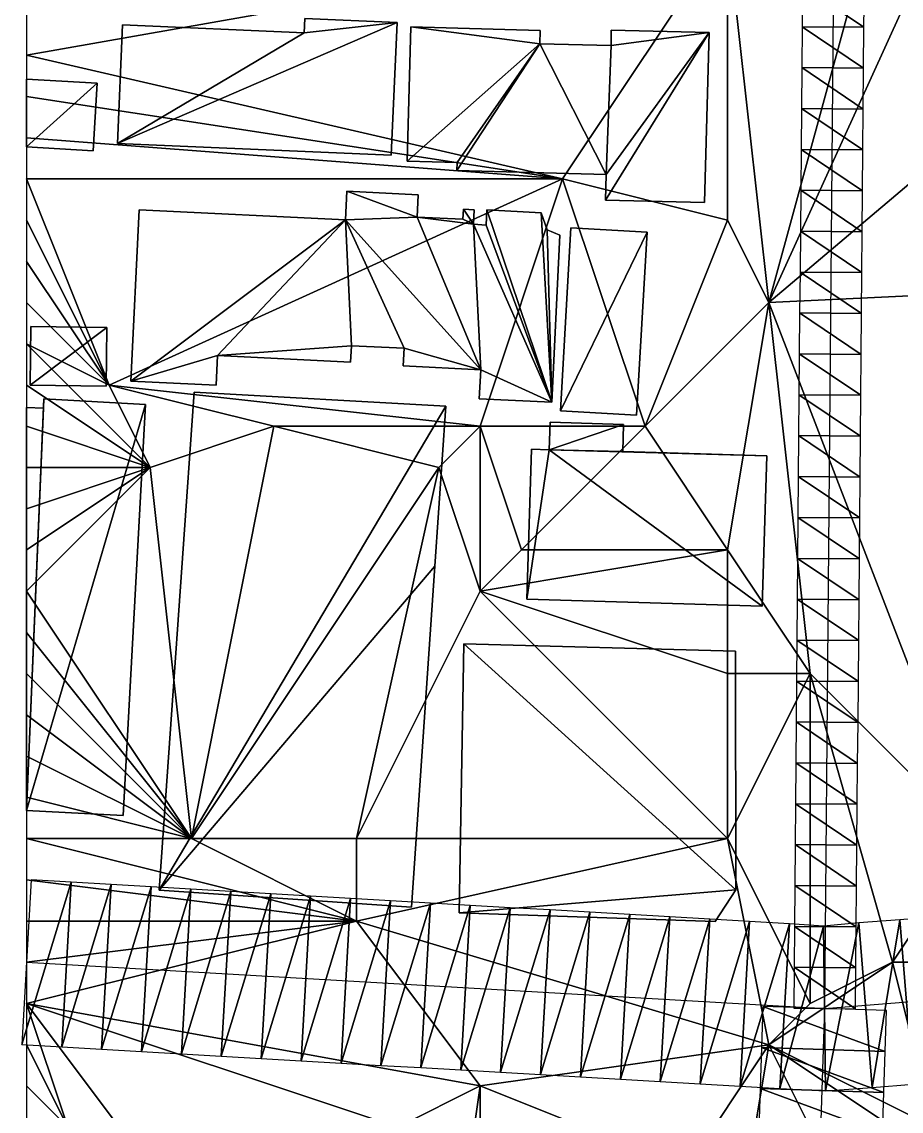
# Model space of a CAD drawing. Header units: metres. Extents: x -1103 to 901, y -902 to 905.
# Drawn here: x -1100.2 to -1057.6, y -255.2 to -202.4 of the extents above; entities that cross this region are included whole.
import ezdxf

# ---------------------------------------------------------------- set-up
doc = ezdxf.new("R2010")
doc.units = ezdxf.units.M
for name, color, linetype in [('OSM_BUILDING_FOOTPRINTS', 7, 'CONTINUOUS'), ('OSM_BUILDING_ROOFS', 1, 'CONTINUOUS'), ('OSM_BUILDING_WALLS', 8, 'CONTINUOUS'), ('OSM_ROAD_AXES', 2, 'CONTINUOUS'), ('OSM_ROAD_SURFACE', 9, 'CONTINUOUS'), ('OSM_TERRAIN', 3, 'CONTINUOUS')]:
    doc.layers.add(name, color=color, linetype=linetype)

msp = doc.modelspace()

# ---------------------------------------------------------------- linework, layer by layer
at = {"layer": 'OSM_BUILDING_FOOTPRINTS'}
for points in [[(-1082.31, -208.849, 19.999), (-1095.585, -208.274, 19.999), (-1095.342, -202.524, 19.999), (-1086.532, -202.91, 19.999), (-1086.499, -202.214, 19.999), (-1082.033, -202.402, 19.999), (-1082.31, -208.849, 19.999)], [(-1066.901, -202.899, 20.004), (-1071.643, -202.777, 20.004), (-1071.654, -203.529, 20.004), (-1075.103, -203.441, 20.004), (-1075.092, -202.789, 20.004), (-1081.37, -202.623, 20.004), (-1081.536, -209.137, 20.004), (-1079.115, -209.203, 20.004), (-1079.126, -209.59, 20.004), (-1071.897, -209.778, 20.004), (-1071.93, -211.027, 20.004), (-1067.122, -211.149, 20.004), (-1066.901, -202.899, 20.004)], [(-1096.58, -205.355, 19.998), (-1100, -205.159, 19.998), (-1100, -208.443, 19.998), (-1096.768, -208.628, 19.998)], [(-1074.141, -212.72, 19.922), (-1074.528, -220.826, 19.922), (-1078.043, -220.66, 19.922), (-1077.976, -219.255, 19.922), (-1081.735, -219.068, 19.922), (-1081.69, -218.216, 19.922), (-1084.244, -218.094, 19.922), (-1084.288, -218.88, 19.922), (-1090.732, -218.57, 19.922), (-1090.81, -220.008, 19.922), (-1094.944, -219.809, 19.922), (-1094.535, -211.492, 19.922), (-1084.531, -211.979, 19.922), (-1084.465, -210.596, 19.922), (-1081.005, -210.762, 19.922), (-1081.049, -211.846, 19.922), (-1078.839, -211.957, 19.922), (-1078.817, -211.459, 19.922), (-1078.286, -211.492, 19.922), (-1078.33, -212.2, 19.922), (-1077.711, -212.233, 19.922), (-1077.678, -211.503, 19.922), (-1075.047, -211.636, 19.922), (-1074.749, -212.465, 19.922), (-1074.141, -212.72, 19.922)], [(-1073.599, -212.377, 20.058), (-1069.907, -212.576, 20.058), (-1070.416, -221.456, 20.058), (-1074.108, -221.246, 20.058), (-1073.599, -212.377, 20.058)], [(-1099.796, -217.155, 19.435), (-1096.104, -217.199, 19.435), (-1096.138, -220.052, 19.435), (-1099.829, -220.008, 19.435), (-1099.796, -217.155, 19.435)], [(-1091.871, -220.34, 18.585), (-1079.668, -221.025, 18.585), (-1080.198, -228.788, 18.585), (-1081.325, -245.333, 18.585), (-1093.573, -244.503, 18.585), (-1091.871, -220.34, 18.585)], [(-1094.236, -220.937, 19.103), (-1099.155, -220.671, 19.103), (-1099.177, -221.125, 19.103), (-1100, -221.08, 19.103), (-1100, -240.638, 19.103), (-1095.308, -240.887, 19.103)], [(-1074.649, -223.137, 20.131), (-1074.605, -221.799, 20.131), (-1071.046, -221.909, 20.131), (-1071.079, -223.214, 20.131), (-1064.104, -223.424, 20.131), (-1064.325, -230.723, 20.131), (-1075.732, -230.392, 20.131), (-1075.511, -223.115, 20.131), (-1074.649, -223.137, 20.131)], [(-1078.794, -232.559, 19.285), (-1079.026, -245.609, 19.285), (-1066.602, -246.018, 19.285), (-1065.596, -244.481, 19.285), (-1065.618, -232.902, 19.285), (-1078.794, -232.559, 19.285)]]:
    msp.add_polyline3d(points, close=True, dxfattribs=at)
at = {"layer": 'OSM_BUILDING_ROOFS'}
for points in [[(-1095.585, -208.274, 31.599), (-1082.31, -208.849, 31.599), (-1082.033, -202.402, 31.599)], [(-1086.532, -202.91, 31.599), (-1095.585, -208.274, 31.599), (-1082.033, -202.402, 31.599)], [(-1082.033, -202.402, 31.599), (-1086.499, -202.214, 31.599), (-1086.532, -202.91, 31.599)], [(-1086.532, -202.91, 31.599), (-1095.342, -202.524, 31.599), (-1095.585, -208.274, 31.599)], [(-1075.103, -203.441, 34.804), (-1081.37, -202.623, 34.804), (-1081.536, -209.137, 34.804)], [(-1075.103, -203.441, 34.804), (-1075.092, -202.789, 34.804), (-1081.37, -202.623, 34.804)], [(-1071.93, -211.027, 34.804), (-1067.122, -211.149, 34.804), (-1066.901, -202.899, 34.804)], [(-1071.897, -209.778, 34.804), (-1071.93, -211.027, 34.804), (-1066.901, -202.899, 34.804)], [(-1071.897, -209.778, 34.804), (-1066.901, -202.899, 34.804), (-1071.654, -203.529, 34.804)], [(-1066.901, -202.899, 34.804), (-1071.643, -202.777, 34.804), (-1071.654, -203.529, 34.804)], [(-1075.103, -203.441, 34.804), (-1081.536, -209.137, 34.804), (-1079.115, -209.203, 34.804)], [(-1075.103, -203.441, 34.804), (-1079.115, -209.203, 34.804), (-1079.126, -209.59, 34.804)], [(-1075.103, -203.441, 34.804), (-1079.126, -209.59, 34.804), (-1071.897, -209.778, 34.804)], [(-1071.897, -209.778, 34.804), (-1071.654, -203.529, 34.804), (-1075.103, -203.441, 34.804)], [(-1100, -208.443, 25.198), (-1096.58, -205.355, 25.198), (-1100, -205.159, 25.198)], [(-1100, -208.443, 25.198), (-1096.768, -208.628, 25.198), (-1096.58, -205.355, 25.198)], [(-1081.049, -211.846, 34.722), (-1084.465, -210.596, 34.722), (-1084.531, -211.979, 34.722)], [(-1081.049, -211.846, 34.722), (-1081.005, -210.762, 34.722), (-1084.465, -210.596, 34.722)], [(-1084.531, -211.979, 34.722), (-1094.535, -211.492, 34.722), (-1094.944, -219.809, 34.722)], [(-1077.976, -219.255, 34.722), (-1081.049, -211.846, 34.722), (-1084.531, -211.979, 34.722)], [(-1078.33, -212.2, 34.722), (-1078.839, -211.957, 34.722), (-1081.049, -211.846, 34.722)], [(-1077.976, -219.255, 34.722), (-1078.33, -212.2, 34.722), (-1081.049, -211.846, 34.722)], [(-1078.33, -212.2, 34.722), (-1078.817, -211.459, 34.722), (-1078.839, -211.957, 34.722)], [(-1078.33, -212.2, 34.722), (-1078.286, -211.492, 34.722), (-1078.817, -211.459, 34.722)], [(-1074.528, -220.826, 34.722), (-1077.678, -211.503, 34.722), (-1077.711, -212.233, 34.722)], [(-1074.528, -220.826, 34.722), (-1075.047, -211.636, 34.722), (-1077.678, -211.503, 34.722)], [(-1074.528, -220.826, 34.722), (-1074.749, -212.465, 34.722), (-1075.047, -211.636, 34.722)], [(-1084.531, -211.979, 34.722), (-1094.944, -219.809, 34.722), (-1090.732, -218.57, 34.722)], [(-1084.531, -211.979, 34.722), (-1090.732, -218.57, 34.722), (-1084.244, -218.094, 34.722)], [(-1084.531, -211.979, 34.722), (-1084.244, -218.094, 34.722), (-1081.69, -218.216, 34.722)], [(-1084.531, -211.979, 34.722), (-1081.69, -218.216, 34.722), (-1077.976, -219.255, 34.722)], [(-1074.528, -220.826, 34.722), (-1077.711, -212.233, 34.722), (-1078.33, -212.2, 34.722)], [(-1077.976, -219.255, 34.722), (-1074.528, -220.826, 34.722), (-1078.33, -212.2, 34.722)], [(-1074.528, -220.826, 34.722), (-1074.141, -212.72, 34.722), (-1074.749, -212.465, 34.722)], [(-1069.907, -212.576, 34.858), (-1073.599, -212.377, 34.858), (-1074.108, -221.246, 34.858)], [(-1069.907, -212.576, 34.858), (-1074.108, -221.246, 34.858), (-1070.416, -221.456, 34.858)], [(-1096.104, -217.199, 29.435), (-1099.796, -217.155, 29.435), (-1099.829, -220.008, 29.435)], [(-1096.104, -217.199, 29.435), (-1099.829, -220.008, 29.435), (-1096.138, -220.052, 29.435)], [(-1090.732, -218.57, 34.722), (-1084.288, -218.88, 34.722), (-1084.244, -218.094, 34.722)], [(-1081.69, -218.216, 34.722), (-1081.735, -219.068, 34.722), (-1077.976, -219.255, 34.722)], [(-1094.944, -219.809, 34.722), (-1090.81, -220.008, 34.722), (-1090.732, -218.57, 34.722)], [(-1077.976, -219.255, 34.722), (-1078.043, -220.66, 34.722), (-1074.528, -220.826, 34.722)], [(-1079.668, -221.025, 55.785), (-1091.871, -220.34, 55.785), (-1093.573, -244.503, 55.785)], [(-1100, -240.638, 30.703), (-1094.236, -220.937, 30.703), (-1099.155, -220.671, 30.703)], [(-1100, -240.638, 30.703), (-1099.155, -220.671, 30.703), (-1099.177, -221.125, 30.703)], [(-1100, -240.638, 30.703), (-1095.308, -240.887, 30.703), (-1094.236, -220.937, 30.703)], [(-1100, -240.638, 30.703), (-1099.177, -221.125, 30.703), (-1100, -221.08, 30.703)], [(-1093.573, -244.503, 55.785), (-1080.198, -228.788, 55.785), (-1079.668, -221.025, 55.785)], [(-1074.649, -223.137, 31.731), (-1071.046, -221.909, 31.731), (-1074.605, -221.799, 31.731)], [(-1074.649, -223.137, 31.731), (-1071.079, -223.214, 31.731), (-1071.046, -221.909, 31.731)], [(-1074.649, -223.137, 31.731), (-1075.511, -223.115, 31.731), (-1075.732, -230.392, 31.731)], [(-1074.649, -223.137, 31.731), (-1075.732, -230.392, 31.731), (-1064.325, -230.723, 31.731)], [(-1074.649, -223.137, 31.731), (-1064.325, -230.723, 31.731), (-1064.104, -223.424, 31.731)], [(-1074.649, -223.137, 31.731), (-1064.104, -223.424, 31.731), (-1071.079, -223.214, 31.731)], [(-1093.573, -244.503, 55.785), (-1081.325, -245.333, 55.785), (-1080.198, -228.788, 55.785)], [(-1065.596, -244.481, 53.285), (-1078.794, -232.559, 53.285), (-1079.026, -245.609, 53.285)], [(-1065.596, -244.481, 53.285), (-1065.618, -232.902, 53.285), (-1078.794, -232.559, 53.285)], [(-1065.596, -244.481, 53.285), (-1079.026, -245.609, 53.285), (-1066.602, -246.018, 53.285)]]:
    msp.add_3dface(points, dxfattribs=at)
at = {"layer": 'OSM_BUILDING_WALLS'}
for points in [[(-1086.499, -202.214, 19.999), (-1086.532, -202.91, 19.999), (-1086.532, -202.91, 31.599)], [(-1086.499, -202.214, 19.999), (-1086.532, -202.91, 31.599), (-1086.499, -202.214, 31.599)], [(-1082.033, -202.402, 19.999), (-1086.499, -202.214, 19.999), (-1086.499, -202.214, 31.599)], [(-1082.033, -202.402, 19.999), (-1086.499, -202.214, 31.599), (-1082.033, -202.402, 31.599)], [(-1082.31, -208.849, 19.999), (-1082.033, -202.402, 19.999), (-1082.033, -202.402, 31.599)], [(-1082.31, -208.849, 19.999), (-1082.033, -202.402, 31.599), (-1082.31, -208.849, 31.599)], [(-1095.342, -202.524, 19.999), (-1095.585, -208.274, 19.999), (-1095.585, -208.274, 31.599)], [(-1095.342, -202.524, 19.999), (-1095.585, -208.274, 31.599), (-1095.342, -202.524, 31.599)], [(-1086.532, -202.91, 19.999), (-1095.342, -202.524, 19.999), (-1095.342, -202.524, 31.599)], [(-1086.532, -202.91, 19.999), (-1095.342, -202.524, 31.599), (-1086.532, -202.91, 31.599)], [(-1081.37, -202.623, 20.004), (-1081.536, -209.137, 20.004), (-1081.536, -209.137, 34.804)], [(-1081.37, -202.623, 20.004), (-1081.536, -209.137, 34.804), (-1081.37, -202.623, 34.804)], [(-1075.092, -202.789, 20.004), (-1081.37, -202.623, 20.004), (-1081.37, -202.623, 34.804)], [(-1075.092, -202.789, 20.004), (-1081.37, -202.623, 34.804), (-1075.092, -202.789, 34.804)], [(-1075.103, -203.441, 20.004), (-1075.092, -202.789, 20.004), (-1075.092, -202.789, 34.804)], [(-1075.103, -203.441, 20.004), (-1075.092, -202.789, 34.804), (-1075.103, -203.441, 34.804)], [(-1071.643, -202.777, 20.004), (-1071.654, -203.529, 20.004), (-1071.654, -203.529, 34.804)], [(-1071.643, -202.777, 20.004), (-1071.654, -203.529, 34.804), (-1071.643, -202.777, 34.804)], [(-1066.901, -202.899, 20.004), (-1071.643, -202.777, 20.004), (-1071.643, -202.777, 34.804)], [(-1066.901, -202.899, 20.004), (-1071.643, -202.777, 34.804), (-1066.901, -202.899, 34.804)], [(-1067.122, -211.149, 20.004), (-1066.901, -202.899, 20.004), (-1066.901, -202.899, 34.804)], [(-1067.122, -211.149, 20.004), (-1066.901, -202.899, 34.804), (-1067.122, -211.149, 34.804)], [(-1071.654, -203.529, 20.004), (-1075.103, -203.441, 20.004), (-1075.103, -203.441, 34.804)], [(-1071.654, -203.529, 20.004), (-1075.103, -203.441, 34.804), (-1071.654, -203.529, 34.804)], [(-1096.58, -205.355, 19.998), (-1100, -205.159, 19.998), (-1100, -205.159, 25.198)], [(-1096.58, -205.355, 19.998), (-1100, -205.159, 25.198), (-1096.58, -205.355, 25.198)], [(-1100, -205.159, 19.998), (-1100, -208.443, 19.998), (-1100, -208.443, 25.198)], [(-1100, -205.159, 19.998), (-1100, -208.443, 25.198), (-1100, -205.159, 25.198)], [(-1096.768, -208.628, 19.998), (-1096.58, -205.355, 19.998), (-1096.58, -205.355, 25.198)], [(-1096.768, -208.628, 19.998), (-1096.58, -205.355, 25.198), (-1096.768, -208.628, 25.198)], [(-1100, -208.443, 19.998), (-1096.768, -208.628, 19.998), (-1096.768, -208.628, 25.198)], [(-1100, -208.443, 19.998), (-1096.768, -208.628, 25.198), (-1100, -208.443, 25.198)], [(-1095.585, -208.274, 19.999), (-1082.31, -208.849, 19.999), (-1082.31, -208.849, 31.599)], [(-1095.585, -208.274, 19.999), (-1082.31, -208.849, 31.599), (-1095.585, -208.274, 31.599)], [(-1081.536, -209.137, 20.004), (-1079.115, -209.203, 20.004), (-1079.115, -209.203, 34.804)], [(-1081.536, -209.137, 20.004), (-1079.115, -209.203, 34.804), (-1081.536, -209.137, 34.804)], [(-1079.115, -209.203, 20.004), (-1079.126, -209.59, 20.004), (-1079.126, -209.59, 34.804)], [(-1079.115, -209.203, 20.004), (-1079.126, -209.59, 34.804), (-1079.115, -209.203, 34.804)], [(-1079.126, -209.59, 20.004), (-1071.897, -209.778, 20.004), (-1071.897, -209.778, 34.804)], [(-1079.126, -209.59, 20.004), (-1071.897, -209.778, 34.804), (-1079.126, -209.59, 34.804)], [(-1071.897, -209.778, 20.004), (-1071.93, -211.027, 20.004), (-1071.93, -211.027, 34.804)], [(-1071.897, -209.778, 20.004), (-1071.93, -211.027, 34.804), (-1071.897, -209.778, 34.804)], [(-1084.465, -210.596, 19.922), (-1084.531, -211.979, 19.922), (-1084.531, -211.979, 34.722)], [(-1084.465, -210.596, 19.922), (-1084.531, -211.979, 34.722), (-1084.465, -210.596, 34.722)], [(-1081.005, -210.762, 19.922), (-1084.465, -210.596, 19.922), (-1084.465, -210.596, 34.722)], [(-1081.005, -210.762, 19.922), (-1084.465, -210.596, 34.722), (-1081.005, -210.762, 34.722)], [(-1081.049, -211.846, 19.922), (-1081.005, -210.762, 19.922), (-1081.005, -210.762, 34.722)], [(-1081.049, -211.846, 19.922), (-1081.005, -210.762, 34.722), (-1081.049, -211.846, 34.722)], [(-1071.93, -211.027, 20.004), (-1067.122, -211.149, 20.004), (-1067.122, -211.149, 34.804)], [(-1071.93, -211.027, 20.004), (-1067.122, -211.149, 34.804), (-1071.93, -211.027, 34.804)], [(-1094.535, -211.492, 19.922), (-1094.944, -219.809, 19.922), (-1094.944, -219.809, 34.722)], [(-1094.535, -211.492, 19.922), (-1094.944, -219.809, 34.722), (-1094.535, -211.492, 34.722)], [(-1084.531, -211.979, 19.922), (-1094.535, -211.492, 19.922), (-1094.535, -211.492, 34.722)], [(-1084.531, -211.979, 19.922), (-1094.535, -211.492, 34.722), (-1084.531, -211.979, 34.722)], [(-1078.839, -211.957, 19.922), (-1081.049, -211.846, 19.922), (-1081.049, -211.846, 34.722)], [(-1078.839, -211.957, 19.922), (-1081.049, -211.846, 34.722), (-1078.839, -211.957, 34.722)], [(-1078.817, -211.459, 19.922), (-1078.839, -211.957, 19.922), (-1078.839, -211.957, 34.722)], [(-1078.817, -211.459, 19.922), (-1078.839, -211.957, 34.722), (-1078.817, -211.459, 34.722)], [(-1078.286, -211.492, 19.922), (-1078.817, -211.459, 19.922), (-1078.817, -211.459, 34.722)], [(-1078.286, -211.492, 19.922), (-1078.817, -211.459, 34.722), (-1078.286, -211.492, 34.722)], [(-1078.33, -212.2, 19.922), (-1078.286, -211.492, 19.922), (-1078.286, -211.492, 34.722)], [(-1078.33, -212.2, 19.922), (-1078.286, -211.492, 34.722), (-1078.33, -212.2, 34.722)], [(-1077.678, -211.503, 19.922), (-1077.711, -212.233, 19.922), (-1077.711, -212.233, 34.722)], [(-1077.678, -211.503, 19.922), (-1077.711, -212.233, 34.722), (-1077.678, -211.503, 34.722)], [(-1075.047, -211.636, 19.922), (-1077.678, -211.503, 19.922), (-1077.678, -211.503, 34.722)], [(-1075.047, -211.636, 19.922), (-1077.678, -211.503, 34.722), (-1075.047, -211.636, 34.722)], [(-1074.749, -212.465, 19.922), (-1075.047, -211.636, 19.922), (-1075.047, -211.636, 34.722)], [(-1074.749, -212.465, 19.922), (-1075.047, -211.636, 34.722), (-1074.749, -212.465, 34.722)], [(-1077.711, -212.233, 19.922), (-1078.33, -212.2, 19.922), (-1078.33, -212.2, 34.722)], [(-1077.711, -212.233, 19.922), (-1078.33, -212.2, 34.722), (-1077.711, -212.233, 34.722)], [(-1074.141, -212.72, 19.922), (-1074.749, -212.465, 19.922), (-1074.749, -212.465, 34.722)], [(-1074.141, -212.72, 19.922), (-1074.749, -212.465, 34.722), (-1074.141, -212.72, 34.722)], [(-1073.599, -212.377, 20.058), (-1074.108, -221.246, 20.058), (-1074.108, -221.246, 34.858)], [(-1073.599, -212.377, 20.058), (-1074.108, -221.246, 34.858), (-1073.599, -212.377, 34.858)], [(-1069.907, -212.576, 20.058), (-1073.599, -212.377, 20.058), (-1073.599, -212.377, 34.858)], [(-1069.907, -212.576, 20.058), (-1073.599, -212.377, 34.858), (-1069.907, -212.576, 34.858)], [(-1074.528, -220.826, 19.922), (-1074.141, -212.72, 19.922), (-1074.141, -212.72, 34.722)], [(-1074.528, -220.826, 19.922), (-1074.141, -212.72, 34.722), (-1074.528, -220.826, 34.722)], [(-1070.416, -221.456, 20.058), (-1069.907, -212.576, 20.058), (-1069.907, -212.576, 34.858)], [(-1070.416, -221.456, 20.058), (-1069.907, -212.576, 34.858), (-1070.416, -221.456, 34.858)], [(-1099.796, -217.155, 19.435), (-1099.829, -220.008, 19.435), (-1099.829, -220.008, 29.435)], [(-1099.796, -217.155, 19.435), (-1099.829, -220.008, 29.435), (-1099.796, -217.155, 29.435)], [(-1096.104, -217.199, 19.435), (-1099.796, -217.155, 19.435), (-1099.796, -217.155, 29.435)], [(-1096.104, -217.199, 19.435), (-1099.796, -217.155, 29.435), (-1096.104, -217.199, 29.435)], [(-1096.138, -220.052, 19.435), (-1096.104, -217.199, 19.435), (-1096.104, -217.199, 29.435)], [(-1096.138, -220.052, 19.435), (-1096.104, -217.199, 29.435), (-1096.138, -220.052, 29.435)], [(-1084.288, -218.88, 19.922), (-1084.244, -218.094, 19.922), (-1084.244, -218.094, 34.722)], [(-1084.288, -218.88, 19.922), (-1084.244, -218.094, 34.722), (-1084.288, -218.88, 34.722)], [(-1084.244, -218.094, 19.922), (-1081.69, -218.216, 19.922), (-1081.69, -218.216, 34.722)], [(-1084.244, -218.094, 19.922), (-1081.69, -218.216, 34.722), (-1084.244, -218.094, 34.722)], [(-1081.69, -218.216, 19.922), (-1081.735, -219.068, 19.922), (-1081.735, -219.068, 34.722)], [(-1081.69, -218.216, 19.922), (-1081.735, -219.068, 34.722), (-1081.69, -218.216, 34.722)], [(-1090.81, -220.008, 19.922), (-1090.732, -218.57, 19.922), (-1090.732, -218.57, 34.722)], [(-1090.81, -220.008, 19.922), (-1090.732, -218.57, 34.722), (-1090.81, -220.008, 34.722)], [(-1090.732, -218.57, 19.922), (-1084.288, -218.88, 19.922), (-1084.288, -218.88, 34.722)], [(-1090.732, -218.57, 19.922), (-1084.288, -218.88, 34.722), (-1090.732, -218.57, 34.722)], [(-1081.735, -219.068, 19.922), (-1077.976, -219.255, 19.922), (-1077.976, -219.255, 34.722)], [(-1081.735, -219.068, 19.922), (-1077.976, -219.255, 34.722), (-1081.735, -219.068, 34.722)], [(-1077.976, -219.255, 19.922), (-1078.043, -220.66, 19.922), (-1078.043, -220.66, 34.722)], [(-1077.976, -219.255, 19.922), (-1078.043, -220.66, 34.722), (-1077.976, -219.255, 34.722)], [(-1094.944, -219.809, 19.922), (-1090.81, -220.008, 19.922), (-1090.81, -220.008, 34.722)], [(-1094.944, -219.809, 19.922), (-1090.81, -220.008, 34.722), (-1094.944, -219.809, 34.722)], [(-1099.829, -220.008, 19.435), (-1096.138, -220.052, 19.435), (-1096.138, -220.052, 29.435)], [(-1099.829, -220.008, 19.435), (-1096.138, -220.052, 29.435), (-1099.829, -220.008, 29.435)], [(-1091.871, -220.34, 18.585), (-1093.573, -244.503, 18.585), (-1093.573, -244.503, 55.785)], [(-1091.871, -220.34, 18.585), (-1093.573, -244.503, 55.785), (-1091.871, -220.34, 55.785)], [(-1079.668, -221.025, 18.585), (-1091.871, -220.34, 18.585), (-1091.871, -220.34, 55.785)], [(-1079.668, -221.025, 18.585), (-1091.871, -220.34, 55.785), (-1079.668, -221.025, 55.785)], [(-1099.155, -220.671, 19.103), (-1099.177, -221.125, 19.103), (-1099.177, -221.125, 30.703)], [(-1099.155, -220.671, 19.103), (-1099.177, -221.125, 30.703), (-1099.155, -220.671, 30.703)], [(-1094.236, -220.937, 19.103), (-1099.155, -220.671, 19.103), (-1099.155, -220.671, 30.703)], [(-1094.236, -220.937, 19.103), (-1099.155, -220.671, 30.703), (-1094.236, -220.937, 30.703)], [(-1078.043, -220.66, 19.922), (-1074.528, -220.826, 19.922), (-1074.528, -220.826, 34.722)], [(-1078.043, -220.66, 19.922), (-1074.528, -220.826, 34.722), (-1078.043, -220.66, 34.722)], [(-1099.177, -221.125, 19.103), (-1100, -221.08, 19.103), (-1100, -221.08, 30.703)], [(-1099.177, -221.125, 19.103), (-1100, -221.08, 30.703), (-1099.177, -221.125, 30.703)], [(-1100, -221.08, 19.103), (-1100, -240.638, 19.103), (-1100, -240.638, 30.703)], [(-1100, -221.08, 19.103), (-1100, -240.638, 30.703), (-1100, -221.08, 30.703)], [(-1095.308, -240.887, 19.103), (-1094.236, -220.937, 19.103), (-1094.236, -220.937, 30.703)], [(-1095.308, -240.887, 19.103), (-1094.236, -220.937, 30.703), (-1095.308, -240.887, 30.703)], [(-1080.198, -228.788, 18.585), (-1079.668, -221.025, 18.585), (-1079.668, -221.025, 55.785)], [(-1080.198, -228.788, 18.585), (-1079.668, -221.025, 55.785), (-1080.198, -228.788, 55.785)], [(-1074.108, -221.246, 20.058), (-1070.416, -221.456, 20.058), (-1070.416, -221.456, 34.858)], [(-1074.108, -221.246, 20.058), (-1070.416, -221.456, 34.858), (-1074.108, -221.246, 34.858)], [(-1074.605, -221.799, 20.131), (-1074.649, -223.137, 20.131), (-1074.649, -223.137, 31.731)], [(-1074.605, -221.799, 20.131), (-1074.649, -223.137, 31.731), (-1074.605, -221.799, 31.731)], [(-1071.046, -221.909, 20.131), (-1074.605, -221.799, 20.131), (-1074.605, -221.799, 31.731)], [(-1071.046, -221.909, 20.131), (-1074.605, -221.799, 31.731), (-1071.046, -221.909, 31.731)], [(-1071.079, -223.214, 20.131), (-1071.046, -221.909, 20.131), (-1071.046, -221.909, 31.731)], [(-1071.079, -223.214, 20.131), (-1071.046, -221.909, 31.731), (-1071.079, -223.214, 31.731)], [(-1075.511, -223.115, 20.131), (-1075.732, -230.392, 20.131), (-1075.732, -230.392, 31.731)], [(-1075.511, -223.115, 20.131), (-1075.732, -230.392, 31.731), (-1075.511, -223.115, 31.731)], [(-1074.649, -223.137, 20.131), (-1075.511, -223.115, 20.131), (-1075.511, -223.115, 31.731)], [(-1074.649, -223.137, 20.131), (-1075.511, -223.115, 31.731), (-1074.649, -223.137, 31.731)], [(-1064.104, -223.424, 20.131), (-1071.079, -223.214, 20.131), (-1071.079, -223.214, 31.731)], [(-1064.104, -223.424, 20.131), (-1071.079, -223.214, 31.731), (-1064.104, -223.424, 31.731)], [(-1064.325, -230.723, 20.131), (-1064.104, -223.424, 20.131), (-1064.104, -223.424, 31.731)], [(-1064.325, -230.723, 20.131), (-1064.104, -223.424, 31.731), (-1064.325, -230.723, 31.731)], [(-1081.325, -245.333, 18.585), (-1080.198, -228.788, 18.585), (-1080.198, -228.788, 55.785)], [(-1081.325, -245.333, 18.585), (-1080.198, -228.788, 55.785), (-1081.325, -245.333, 55.785)], [(-1075.732, -230.392, 20.131), (-1064.325, -230.723, 20.131), (-1064.325, -230.723, 31.731)], [(-1075.732, -230.392, 20.131), (-1064.325, -230.723, 31.731), (-1075.732, -230.392, 31.731)], [(-1078.794, -232.559, 19.285), (-1079.026, -245.609, 19.285), (-1079.026, -245.609, 53.285)], [(-1078.794, -232.559, 19.285), (-1079.026, -245.609, 53.285), (-1078.794, -232.559, 53.285)], [(-1065.618, -232.902, 19.285), (-1078.794, -232.559, 19.285), (-1078.794, -232.559, 53.285)], [(-1065.618, -232.902, 19.285), (-1078.794, -232.559, 53.285), (-1065.618, -232.902, 53.285)], [(-1065.596, -244.481, 19.285), (-1065.618, -232.902, 19.285), (-1065.618, -232.902, 53.285)], [(-1065.596, -244.481, 19.285), (-1065.618, -232.902, 53.285), (-1065.596, -244.481, 53.285)], [(-1100, -240.638, 19.103), (-1095.308, -240.887, 19.103), (-1095.308, -240.887, 30.703)], [(-1100, -240.638, 19.103), (-1095.308, -240.887, 30.703), (-1100, -240.638, 30.703)], [(-1093.573, -244.503, 18.585), (-1081.325, -245.333, 18.585), (-1081.325, -245.333, 55.785)], [(-1093.573, -244.503, 18.585), (-1081.325, -245.333, 55.785), (-1093.573, -244.503, 55.785)], [(-1066.602, -246.018, 19.285), (-1065.596, -244.481, 19.285), (-1065.596, -244.481, 53.285)], [(-1066.602, -246.018, 19.285), (-1065.596, -244.481, 53.285), (-1066.602, -246.018, 53.285)], [(-1079.026, -245.609, 19.285), (-1066.602, -246.018, 19.285), (-1066.602, -246.018, 53.285)], [(-1079.026, -245.609, 19.285), (-1066.602, -246.018, 53.285), (-1079.026, -245.609, 53.285)]]:
    msp.add_3dface(points, dxfattribs=at)
at = {"layer": 'OSM_ROAD_AXES'}
for points in [[(-813.689, 192.863, 18.856), (-836.681, 169.108, 18.771), (-861.474, 142.201, 17.045), (-893.839, 109.908, 18.312), (-915.128, 88.331, 19.102), (-917.527, 85.368, 19.253), (-919.505, 82.547, 19.404), (-941.877, 51.704, 20.365), (-958.026, 29.408, 19.506), (-997.962, -25.091, 21.081), (-1053.064, -103.91, 17.163), (-1060.204, -123.263, 17.236), (-1061.296, -250.242, 21.914)], [(-1100, -248.002, 20.274), (-1061.296, -250.242, 21.914), (-1017.634, -246.736, 22.601)], [(-1061.296, -250.242, 21.914), (-1063.969, -331.736, 23.463)]]:
    msp.add_polyline3d(points, dxfattribs=at)
at = {"layer": 'OSM_ROAD_SURFACE'}
for points in [[(-1062.369, -200.628, 22.318), (-1062.386, -202.612, 22.398), (-1059.386, -202.638, 22.553)], [(-1062.369, -200.628, 22.318), (-1059.386, -202.638, 22.553), (-1059.369, -200.654, 22.402)], [(-1062.386, -202.612, 22.398), (-1062.403, -204.596, 22.479), (-1059.403, -204.622, 22.704)], [(-1062.386, -202.612, 22.398), (-1059.403, -204.622, 22.704), (-1059.386, -202.638, 22.553)], [(-1062.403, -204.596, 22.479), (-1062.42, -206.58, 22.559), (-1059.421, -206.606, 22.817)], [(-1062.403, -204.596, 22.479), (-1059.421, -206.606, 22.817), (-1059.403, -204.622, 22.704)], [(-1062.42, -206.58, 22.559), (-1062.437, -208.564, 22.64), (-1059.438, -208.59, 22.859)], [(-1062.42, -206.58, 22.559), (-1059.438, -208.59, 22.859), (-1059.421, -206.606, 22.817)], [(-1062.437, -208.564, 22.64), (-1062.455, -210.548, 22.728), (-1059.455, -210.574, 22.901)], [(-1062.437, -208.564, 22.64), (-1059.455, -210.574, 22.901), (-1059.438, -208.59, 22.859)], [(-1062.455, -210.548, 22.728), (-1062.472, -212.533, 22.879), (-1059.472, -212.558, 22.935)], [(-1062.455, -210.548, 22.728), (-1059.472, -212.558, 22.935), (-1059.455, -210.574, 22.901)], [(-1062.472, -212.533, 22.879), (-1062.489, -214.517, 22.927), (-1059.489, -214.542, 22.936)], [(-1062.472, -212.533, 22.879), (-1059.489, -214.542, 22.936), (-1059.472, -212.558, 22.935)], [(-1062.489, -214.517, 22.927), (-1062.506, -216.501, 22.935), (-1059.506, -216.526, 22.94)], [(-1062.489, -214.517, 22.927), (-1059.506, -216.526, 22.94), (-1059.489, -214.542, 22.936)], [(-1062.506, -216.501, 22.935), (-1062.523, -218.485, 22.942), (-1059.523, -218.51, 22.948)], [(-1062.506, -216.501, 22.935), (-1059.523, -218.51, 22.948), (-1059.506, -216.526, 22.94)], [(-1062.523, -218.485, 22.942), (-1062.54, -220.469, 22.938), (-1059.54, -220.495, 22.956)], [(-1062.523, -218.485, 22.942), (-1059.54, -220.495, 22.956), (-1059.523, -218.51, 22.948)], [(-1062.54, -220.469, 22.938), (-1062.557, -222.453, 22.907), (-1059.557, -222.479, 22.963)], [(-1062.54, -220.469, 22.938), (-1059.557, -222.479, 22.963), (-1059.54, -220.495, 22.956)], [(-1062.557, -222.453, 22.907), (-1062.574, -224.437, 22.877), (-1059.574, -224.463, 22.971)], [(-1062.557, -222.453, 22.907), (-1059.574, -224.463, 22.971), (-1059.557, -222.479, 22.963)], [(-1062.574, -224.437, 22.877), (-1062.591, -226.421, 22.847), (-1059.591, -226.447, 22.979)], [(-1062.574, -224.437, 22.877), (-1059.591, -226.447, 22.979), (-1059.574, -224.463, 22.971)], [(-1062.591, -226.421, 22.847), (-1062.608, -228.405, 22.817), (-1059.608, -228.431, 22.968)], [(-1062.591, -226.421, 22.847), (-1059.608, -228.431, 22.968), (-1059.591, -226.447, 22.979)], [(-1062.608, -228.405, 22.817), (-1062.625, -230.389, 22.779), (-1059.625, -230.415, 22.938)], [(-1062.608, -228.405, 22.817), (-1059.625, -230.415, 22.938), (-1059.608, -228.431, 22.968)], [(-1062.625, -230.389, 22.779), (-1062.642, -232.373, 22.74), (-1059.642, -232.399, 22.907)], [(-1062.625, -230.389, 22.779), (-1059.642, -232.399, 22.907), (-1059.625, -230.415, 22.938)], [(-1062.642, -232.373, 22.74), (-1062.659, -234.357, 22.645), (-1059.659, -234.383, 22.877)], [(-1062.642, -232.373, 22.74), (-1059.659, -234.383, 22.877), (-1059.642, -232.399, 22.907)], [(-1062.659, -234.357, 22.645), (-1062.676, -236.341, 22.609), (-1059.676, -236.367, 22.844)], [(-1062.659, -234.357, 22.645), (-1059.676, -236.367, 22.844), (-1059.659, -234.383, 22.877)], [(-1062.676, -236.341, 22.609), (-1062.693, -238.325, 22.541), (-1059.693, -238.351, 22.687)], [(-1062.676, -236.341, 22.609), (-1059.693, -238.351, 22.687), (-1059.676, -236.367, 22.844)], [(-1062.693, -238.325, 22.541), (-1062.71, -240.309, 22.473), (-1059.711, -240.335, 22.529)], [(-1062.693, -238.325, 22.541), (-1059.711, -240.335, 22.529), (-1059.693, -238.351, 22.687)], [(-1062.71, -240.309, 22.473), (-1062.727, -242.293, 22.404), (-1059.728, -242.319, 22.388)], [(-1062.71, -240.309, 22.473), (-1059.728, -242.319, 22.388), (-1059.711, -240.335, 22.529)], [(-1062.727, -242.293, 22.404), (-1062.745, -244.277, 22.336), (-1059.745, -244.303, 22.323)], [(-1062.727, -242.293, 22.404), (-1059.745, -244.303, 22.323), (-1059.728, -242.319, 22.388)], [(-1100.231, -251.995, 20.379), (-1097.834, -244.121, 20.471), (-1099.769, -244.009, 20.367)], [(-1100.231, -251.995, 20.379), (-1098.296, -252.107, 20.39), (-1097.834, -244.121, 20.471)], [(-1098.296, -252.107, 20.39), (-1095.898, -244.233, 20.574), (-1097.834, -244.121, 20.471)], [(-1098.296, -252.107, 20.39), (-1096.361, -252.219, 20.441), (-1095.898, -244.233, 20.574)], [(-1096.361, -252.219, 20.441), (-1093.963, -244.345, 20.677), (-1095.898, -244.233, 20.574)], [(-1096.361, -252.219, 20.441), (-1094.426, -252.331, 20.492), (-1093.963, -244.345, 20.677)], [(-1094.426, -252.331, 20.492), (-1092.028, -244.457, 20.78), (-1093.963, -244.345, 20.677)], [(-1094.426, -252.331, 20.492), (-1092.49, -252.443, 20.55), (-1092.028, -244.457, 20.78)], [(-1092.49, -252.443, 20.55), (-1090.093, -244.569, 20.883), (-1092.028, -244.457, 20.78)], [(-1092.49, -252.443, 20.55), (-1090.555, -252.555, 20.67), (-1090.093, -244.569, 20.883)], [(-1090.555, -252.555, 20.67), (-1088.158, -244.681, 20.997), (-1090.093, -244.569, 20.883)], [(-1090.555, -252.555, 20.67), (-1088.62, -252.667, 20.79), (-1088.158, -244.681, 20.997)], [(-1088.62, -252.667, 20.79), (-1086.222, -244.793, 21.106), (-1088.158, -244.681, 20.997)], [(-1062.745, -244.277, 22.336), (-1062.762, -246.261, 22.268), (-1059.762, -246.287, 22.257)], [(-1062.745, -244.277, 22.336), (-1059.762, -246.287, 22.257), (-1059.745, -244.303, 22.323)], [(-1088.62, -252.667, 20.79), (-1086.685, -252.779, 20.91), (-1086.222, -244.793, 21.106)], [(-1086.685, -252.779, 20.91), (-1084.287, -244.905, 21.137), (-1086.222, -244.793, 21.106)], [(-1086.685, -252.779, 20.91), (-1084.749, -252.891, 21.029), (-1084.287, -244.905, 21.137)], [(-1084.749, -252.891, 21.029), (-1082.352, -245.017, 21.159), (-1084.287, -244.905, 21.137)], [(-1084.749, -252.891, 21.029), (-1082.814, -253.003, 21.133), (-1082.352, -245.017, 21.159)], [(-1082.814, -253.003, 21.133), (-1080.417, -245.129, 21.18), (-1082.352, -245.017, 21.159)], [(-1082.814, -253.003, 21.133), (-1080.879, -253.115, 21.219), (-1080.417, -245.129, 21.18)], [(-1080.879, -253.115, 21.219), (-1078.482, -245.241, 21.269), (-1080.417, -245.129, 21.18)], [(-1080.879, -253.115, 21.219), (-1078.944, -253.227, 21.306), (-1078.482, -245.241, 21.269)], [(-1078.944, -253.227, 21.306), (-1076.546, -245.353, 21.369), (-1078.482, -245.241, 21.269)], [(-1078.944, -253.227, 21.306), (-1077.009, -253.34, 21.383), (-1076.546, -245.353, 21.369)], [(-1077.009, -253.34, 21.383), (-1074.611, -245.465, 21.47), (-1076.546, -245.353, 21.369)], [(-1077.009, -253.34, 21.383), (-1075.073, -253.452, 21.457), (-1074.611, -245.465, 21.47)], [(-1075.073, -253.452, 21.457), (-1072.676, -245.577, 21.57), (-1074.611, -245.465, 21.47)], [(-1075.073, -253.452, 21.457), (-1073.138, -253.564, 21.512), (-1072.676, -245.577, 21.57)], [(-1073.138, -253.564, 21.512), (-1070.741, -245.689, 21.67), (-1072.676, -245.577, 21.57)], [(-1073.138, -253.564, 21.512), (-1071.203, -253.676, 21.558), (-1070.741, -245.689, 21.67)], [(-1071.203, -253.676, 21.558), (-1068.805, -245.801, 21.77), (-1070.741, -245.689, 21.67)], [(-1071.203, -253.676, 21.558), (-1069.268, -253.788, 21.604), (-1068.805, -245.801, 21.77)], [(-1069.268, -253.788, 21.604), (-1066.87, -245.913, 21.871), (-1068.805, -245.801, 21.77)], [(-1069.268, -253.788, 21.604), (-1067.333, -253.9, 21.649), (-1066.87, -245.913, 21.871)], [(-1067.333, -253.9, 21.649), (-1064.935, -246.025, 21.996), (-1066.87, -245.913, 21.871)], [(-1067.333, -253.9, 21.649), (-1065.397, -254.012, 21.695), (-1064.935, -246.025, 21.996)], [(-1065.397, -254.012, 21.695), (-1063, -246.137, 22.245), (-1064.935, -246.025, 21.996)], [(-1065.397, -254.012, 21.695), (-1063.462, -254.124, 21.825), (-1063, -246.137, 22.245)], [(-1063.462, -254.124, 21.825), (-1061.344, -246.243, 22.327), (-1063, -246.137, 22.245)], [(-1063.462, -254.124, 21.825), (-1061.247, -254.242, 21.881), (-1061.344, -246.243, 22.327)], [(-1062.762, -246.261, 22.268), (-1062.779, -248.245, 22.2), (-1059.779, -248.271, 22.192)], [(-1062.762, -246.261, 22.268), (-1059.779, -248.271, 22.192), (-1059.762, -246.287, 22.257)], [(-1061.247, -254.242, 21.881), (-1059.631, -246.096, 22.258), (-1061.344, -246.243, 22.327)], [(-1061.247, -254.242, 21.881), (-1058.991, -254.07, 22.18), (-1059.631, -246.096, 22.258)], [(-1058.991, -254.07, 22.18), (-1057.647, -245.936, 22.326), (-1059.631, -246.096, 22.258)], [(-1058.991, -254.07, 22.18), (-1057.006, -253.911, 22.3), (-1057.647, -245.936, 22.326)], [(-1057.006, -253.911, 22.3), (-1055.662, -245.777, 22.505), (-1057.647, -245.936, 22.326)], [(-1062.779, -248.245, 22.2), (-1062.796, -250.23, 22.1), (-1059.796, -250.255, 22.057)], [(-1062.779, -248.245, 22.2), (-1059.796, -250.255, 22.057), (-1059.779, -248.271, 22.192)], [(-1064.294, -250.144, 21.882), (-1064.359, -252.132, 21.815), (-1058.363, -252.328, 22.186)], [(-1064.294, -250.144, 21.882), (-1058.363, -252.328, 22.186), (-1058.297, -250.341, 22.151)], [(-1064.359, -252.132, 21.815), (-1064.425, -254.119, 21.791), (-1058.428, -254.316, 22.22)], [(-1064.359, -252.132, 21.815), (-1058.428, -254.316, 22.22), (-1058.363, -252.328, 22.186)], [(-1064.425, -254.119, 21.791), (-1064.49, -256.107, 21.773), (-1058.493, -256.304, 21.933)], [(-1064.425, -254.119, 21.791), (-1058.493, -256.304, 21.933), (-1058.428, -254.316, 22.22)]]:
    msp.add_3dface(points, dxfattribs=at)
at = {"layer": 'OSM_TERRAIN'}
for points in [[(-1066, -198, 22.133), (-1064, -216, 22.88), (-1058, -194, 22.033)], [(-1064, -216, 22.88), (-1022, -214, 22.946), (-1038, -194, 22.904)], [(-1064, -216, 22.88), (-1038, -194, 22.904), (-1054, -194, 22.601)], [(-1064, -216, 22.88), (-1054, -194, 22.601), (-1058, -194, 22.033)], [(-1100, -204, 22), (-1066, -198, 22.133), (-1100, -202, 22)], [(-1100, -204, 22), (-1074, -210, 22.151), (-1066, -198, 22.133)], [(-1074, -210, 22.151), (-1066, -212, 22.383), (-1066, -198, 22.133)], [(-1066, -212, 22.383), (-1064, -216, 22.88), (-1066, -198, 22.133)], [(-1100, -206, 22), (-1074, -210, 22.151), (-1100, -204, 22)], [(-1100, -208, 22), (-1074, -210, 22.151), (-1100, -206, 22)], [(-1100, -210, 21.989), (-1074, -210, 22.151), (-1100, -208, 22)], [(-1096, -220, 21.84), (-1100, -210, 21.989), (-1100, -212, 21.922)], [(-1100, -210, 21.989), (-1096, -220, 21.84), (-1074, -210, 22.151)], [(-1078, -222, 21.973), (-1074, -210, 22.151), (-1096, -220, 21.84)], [(-1078, -222, 21.973), (-1070, -222, 22.433), (-1074, -210, 22.151)], [(-1074, -210, 22.151), (-1070, -222, 22.433), (-1066, -212, 22.383)], [(-1100, -214, 21.886), (-1096, -220, 21.84), (-1100, -212, 21.922)], [(-1070, -222, 22.433), (-1064, -216, 22.88), (-1066, -212, 22.383)], [(-1100, -216, 21.882), (-1096, -220, 21.84), (-1100, -214, 21.886)], [(-1054, -242, 23), (-1022, -214, 22.946), (-1064, -216, 22.88)], [(-1100, -218, 21.696), (-1096, -220, 21.84), (-1100, -216, 21.882)], [(-1066, -228, 22.485), (-1064, -216, 22.88), (-1070, -222, 22.433)], [(-1062, -234, 22.714), (-1064, -216, 22.88), (-1066, -228, 22.485)], [(-1062, -234, 22.714), (-1054, -242, 23), (-1064, -216, 22.88)], [(-1100, -220, 21.428), (-1094, -224, 21.294), (-1100, -218, 21.696)], [(-1094, -224, 21.294), (-1096, -220, 21.84), (-1100, -218, 21.696)], [(-1100, -222, 21.26), (-1094, -224, 21.294), (-1100, -220, 21.428)], [(-1094, -224, 21.294), (-1088, -222, 21.697), (-1096, -220, 21.84)], [(-1088, -222, 21.697), (-1078, -222, 21.973), (-1096, -220, 21.84)], [(-1100, -224, 21.26), (-1094, -224, 21.294), (-1100, -222, 21.26)], [(-1092, -242, 21.401), (-1088, -222, 21.697), (-1094, -224, 21.294)], [(-1092, -242, 21.401), (-1080, -224, 21.642), (-1088, -222, 21.697)], [(-1080, -224, 21.642), (-1078, -222, 21.973), (-1088, -222, 21.697)], [(-1078, -230, 21.994), (-1078, -222, 21.973), (-1080, -224, 21.642)], [(-1078, -230, 21.994), (-1076, -228, 22.462), (-1078, -222, 21.973)], [(-1076, -228, 22.462), (-1070, -222, 22.433), (-1078, -222, 21.973)], [(-1076, -228, 22.462), (-1066, -228, 22.485), (-1070, -222, 22.433)], [(-1100, -230, 21.26), (-1092, -242, 21.401), (-1094, -224, 21.294)], [(-1100, -230, 21.26), (-1094, -224, 21.294), (-1100, -228, 21.26)], [(-1100, -228, 21.26), (-1094, -224, 21.294), (-1100, -226, 21.26)], [(-1100, -226, 21.26), (-1094, -224, 21.294), (-1100, -224, 21.26)], [(-1092, -242, 21.401), (-1084, -242, 21.612), (-1080, -224, 21.642)], [(-1084, -242, 21.612), (-1078, -230, 21.994), (-1080, -224, 21.642)], [(-1078, -230, 21.994), (-1066, -234, 21.992), (-1066, -228, 22.485)], [(-1078, -230, 21.994), (-1066, -228, 22.485), (-1076, -228, 22.462)], [(-1066, -234, 21.992), (-1062, -234, 22.714), (-1066, -228, 22.485)], [(-1100, -232, 21.26), (-1092, -242, 21.401), (-1100, -230, 21.26)], [(-1084, -242, 21.612), (-1066, -242, 21.992), (-1078, -230, 21.994)], [(-1078, -230, 21.994), (-1066, -242, 21.992), (-1066, -234, 21.992)], [(-1100, -234, 21.26), (-1092, -242, 21.401), (-1100, -232, 21.26)], [(-1100, -236, 21.26), (-1092, -242, 21.401), (-1100, -234, 21.26)], [(-1066, -242, 21.992), (-1062, -250, 22.18), (-1062, -234, 22.714)], [(-1066, -242, 21.992), (-1062, -234, 22.714), (-1066, -234, 21.992)], [(-1062, -250, 22.18), (-1058, -248, 22.074), (-1062, -234, 22.714)], [(-1058, -248, 22.074), (-1054, -242, 23), (-1062, -234, 22.714)], [(-1100, -238, 21.26), (-1092, -242, 21.401), (-1100, -236, 21.26)], [(-1100, -240, 21.26), (-1092, -242, 21.401), (-1100, -238, 21.26)], [(-1100, -242, 20.785), (-1092, -242, 21.401), (-1100, -240, 21.26)], [(-1100, -244, 20.304), (-1084, -246, 20.899), (-1100, -242, 20.785)], [(-1084, -246, 20.899), (-1092, -242, 21.401), (-1100, -242, 20.785)], [(-1084, -246, 20.899), (-1084, -242, 21.612), (-1092, -242, 21.401)], [(-1084, -246, 20.899), (-1064, -252, 21.781), (-1066, -242, 21.992)], [(-1084, -246, 20.899), (-1066, -242, 21.992), (-1084, -242, 21.612)], [(-1064, -252, 21.781), (-1062, -250, 22.18), (-1066, -242, 21.992)], [(-1058, -248, 22.074), (-1038, -248, 22.953), (-1054, -242, 23)], [(-1100, -246, 20.274), (-1084, -246, 20.899), (-1100, -244, 20.304)], [(-1100, -250, 20.274), (-1078, -254, 21.312), (-1084, -246, 20.899)], [(-1100, -248, 20.274), (-1100, -250, 20.274), (-1084, -246, 20.899)], [(-1100, -248, 20.274), (-1084, -246, 20.899), (-1100, -246, 20.274)], [(-1078, -254, 21.312), (-1064, -252, 21.781), (-1084, -246, 20.899)], [(-1064, -252, 21.781), (-1058, -248, 22.074), (-1062, -250, 22.18)], [(-1064, -252, 21.781), (-1056, -256, 22.352), (-1058, -248, 22.074)], [(-1056, -256, 22.352), (-1038, -248, 22.953), (-1058, -248, 22.074)], [(-1098, -256, 20.108), (-1094, -258, 20.514), (-1100, -250, 20.274)], [(-1094, -258, 20.514), (-1082, -256, 20.8), (-1100, -250, 20.274)], [(-1098, -256, 20.108), (-1100, -250, 20.274), (-1100, -252, 20.315)], [(-1082, -256, 20.8), (-1078, -254, 21.312), (-1100, -250, 20.274)], [(-1100, -254, 20.182), (-1098, -256, 20.108), (-1100, -252, 20.315)], [(-1068, -258, 21.379), (-1064, -252, 21.781), (-1078, -254, 21.312)], [(-1068, -276, 21.407), (-1064, -252, 21.781), (-1068, -258, 21.379)], [(-1068, -276, 21.407), (-1058, -264, 21.834), (-1064, -252, 21.781)], [(-1058, -264, 21.834), (-1058, -256, 21.897), (-1064, -252, 21.781)], [(-1064, -252, 21.781), (-1058, -256, 21.897), (-1056, -256, 22.352)], [(-1100, -256, 20.104), (-1098, -256, 20.108), (-1100, -254, 20.182)], [(-1080, -268, 20.627), (-1078, -254, 21.312), (-1082, -256, 20.8)], [(-1080, -268, 20.627), (-1078, -264, 21.304), (-1078, -254, 21.312)], [(-1078, -264, 21.304), (-1068, -258, 21.379), (-1078, -254, 21.312)]]:
    msp.add_3dface(points, dxfattribs=at)

doc.saveas('drawing.dxf')
